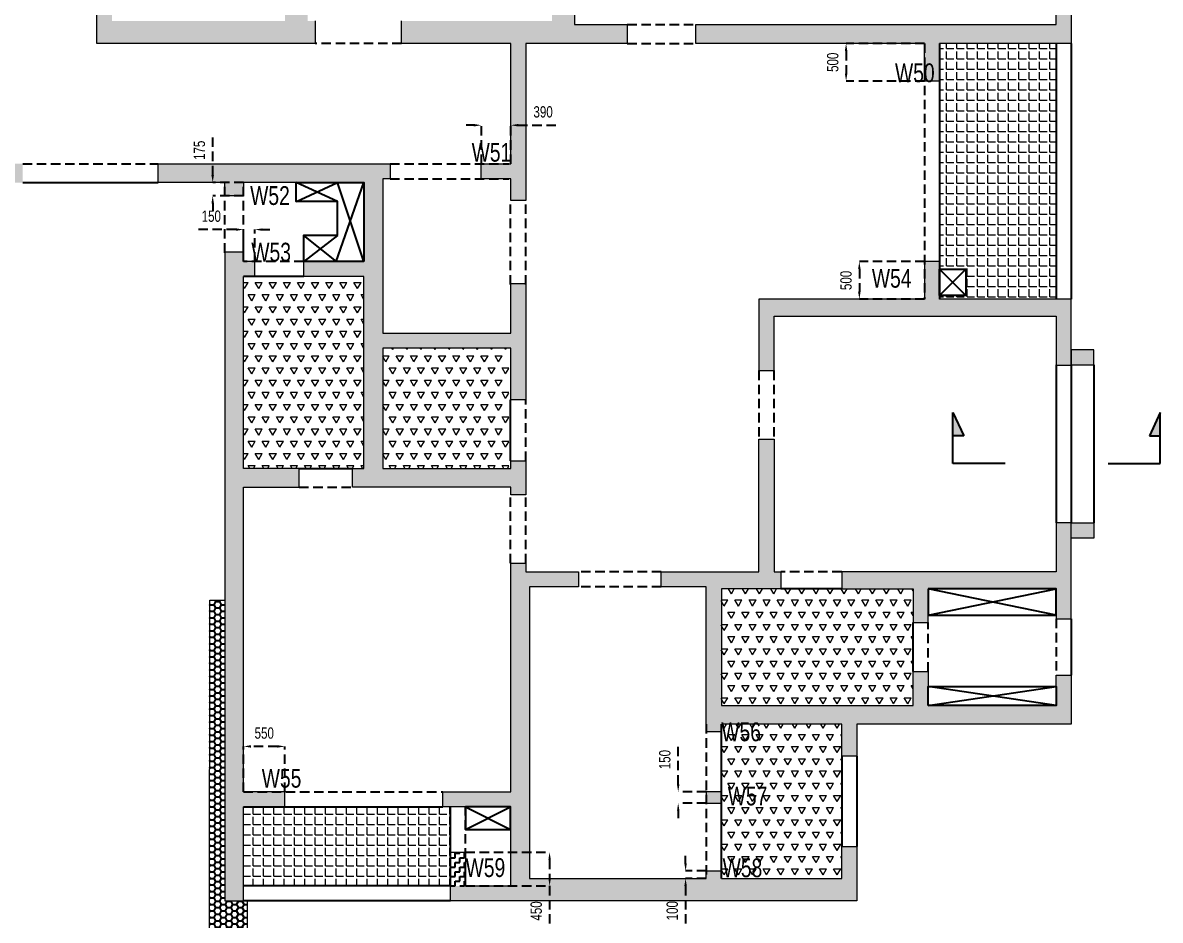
# Model space of a CAD drawing. Header units: millimetres. Extents: x 359 to 31976, y 188 to 48431.
# Drawn here: x 11374 to 26492, y 16325 to 28256 of the extents above; entities that cross this region are included whole.
import ezdxf

# ---------------------------------------------------------------- set-up
doc = ezdxf.new("R2010")
doc.units = ezdxf.units.MM
doc.linetypes.add('ACAD_ISO10W100', pattern=[18, 12, -3, 0, -3])
doc.linetypes.add('HIDDEN', pattern=[0.375, 0.25, -0.125])
for name, color, linetype in [('$1$S-Non-Strl-RCW Hatch', 7, 'Continuous'), ('HATCH', 8, 'Continuous'), ('S-BEAM', 4, 'HIDDEN'), ('S-BEAM 1', 6, 'Continuous'), ('S-CUTOUT', 25, 'Continuous'), ('S-WALL HATCH', 251, 'Continuous'), ('SEC LINE', 1, 'Continuous')]:
    doc.layers.add(name, color=color, linetype=linetype)
for name, color, linetype, lineweight in [("S-BEAM NO'S", 2, 'Continuous', 20), ('S-HATCH', 8, 'Continuous', 20), ('S-WALL', 100, 'Continuous', 20)]:
    doc.layers.add(name, color=color, linetype=linetype, lineweight=lineweight)
doc.styles.add('SOBHA', font='swisscl.ttf')
doc.dimstyles.new('S-100-2', dxfattribs={"dimscale": 100, "dimtxt": 1.5, "dimasz": 1, "dimexe": 0, "dimexo": 0, "dimgap": 1, "dimtad": 1, "dimdec": 0, "dimzin": 0, "dimdsep": 46, "dimtxsty": 'SOBHA', "dimcen": 0.0895, "dimclrd": 8, "dimclre": 8, "dimclrt": 2, "dimadec": 0, "dimazin": 0, "dimtfac": 1, "dimtdec": 0, "dimtofl": 0, "dimtmove": 0, "dimatfit": 3, "dimfxl": 0.18, "dimtolj": 1, "dimtzin": 0, "dimlwd": -1, "dimlwe": -1, "dimarcsym": 1})
pattern_1 = [(60, (1210198.22, -192215.66), (-93.75, 162.379763), [93.75, -93.75]), (120, (1210198.22, -192215.66), (-187.5, 1e-07), [93.75, -93.75]), (0, (1210151.34, -192134.47), (93.75, 162.379763), [93.75, -93.75])]
pattern_2 = [(0, (0, 0), (0, 137.5), [100, -37.5]), (90, (0, 0), (-137.5, 8e-15), [100, -37.5])]
pattern_3 = [(0, (-733732.885, -65649.73), (75, 43.3012702), [50, -100]), (120, (-733732.885, -65649.73), (-75, 43.3012702), [50, -100]), (60, (-733732.885, -65649.73), (2e-14, 86.6025404), [-100, 50])]

# ---------------------------------------------------------------- blocks, each defined once
blk = doc.blocks.new('W02-TYP FRAM')
at = {"layer": '$1$S-Non-Strl-RCW Hatch', "linetype": 'Continuous', "ltscale": 500, "transparency": 33554687}
h = blk.add_hatch(dxfattribs=at)
h.set_pattern_fill('HONEY', color=25, scale=400)
h.set_pattern_definition(pattern_3)
h.paths.add_polyline_path([(476465, -247890), (476965, -247890), (476965, -247390), (476465, -247390)])
h.paths.add_polyline_path([(476465, -248290), (476765, -248290), (476765, -247890), (476465, -247890)])
h.paths.add_polyline_path([(476465, -250590), (476765, -250590), (476765, -250390), (476465, -250390)])
h.paths.add_polyline_path([(476465, -255565), (476765, -255565), (476765, -255365), (476465, -255365)])
h.paths.add_polyline_path([(476465, -257665), (476765, -257665), (476765, -257865), (476465, -257865)])
h = blk.add_hatch(dxfattribs=at)
h.set_pattern_fill('HONEY', color=25, scale=400)
h.set_pattern_definition(pattern_3)
h.paths.add_polyline_path([(465215, -258690), (465019, -258690), (465015, -263190), (465515, -263190), (465515, -262690), (465465, -262690), (465215, -262690)])
at = {"layer": 'S-HATCH', "ltscale": 7.5}
h = blk.add_hatch(dxfattribs=at)
h.set_pattern_fill('ANGLE', color=8, scale=500)
h.set_pattern_definition(pattern_2)
h.paths.add_polyline_path([(476265, -251290), (474715, -251290), (474715, -251790), (474715, -254190), (474715, -254290), (475065, -254290), (475065, -254640), (474715, -254640), (474715, -254690), (476265, -254690)])
h = blk.add_hatch(dxfattribs=at)
h.set_pattern_fill('TRIANG', color=8, scale=500)
h.set_pattern_definition(pattern_1)
h.paths.add_polyline_path([(465465, -256940), (467065, -256940), (467065, -254390), (465465, -254390)])
h = blk.add_hatch(dxfattribs=at)
h.set_pattern_fill('TRIANG', color=8, scale=500)
h.set_pattern_definition(pattern_1)
h.paths.add_polyline_path([(468990, -255340), (467315, -255340), (467315, -256940), (468990, -256940)])
h = blk.add_hatch(dxfattribs=at)
h.set_pattern_fill('TRIANG', color=8, scale=500)
h.set_pattern_definition(pattern_1)
h.paths.add_polyline_path([(471815, -258540), (474365, -258540), (474365, -260090), (471815, -260090)])
h = blk.add_hatch(dxfattribs=at)
h.set_pattern_fill('TRIANG', color=8, scale=500)
h.set_pattern_definition(pattern_1)
h.paths.add_polyline_path([(471815, -262390), (473415, -262390), (473415, -260340), (471815, -260340)])
h = blk.add_hatch(dxfattribs=at)
h.set_pattern_fill('ANGLE', color=8, scale=500)
h.set_pattern_definition(pattern_2)
h.paths.add_polyline_path([(465465, -262490), (468215, -262490), (468215, -261440), (465465, -261440)])
at = {"layer": 'S-BEAM', "ltscale": 500}
for p, q in [((470565, -251040), (471475, -251040)), ((467565, -251290), (466415, -251290)), ((470565, -251290), (471475, -251290)), ((474515, -251290), (474515, -254690)), ((462531, -252890), (464331, -252890)), ((467415, -252890), (468990, -252890)), ((465215, -254072), (465215, -253140)), ((465465, -254072), (465465, -253140)), ((467415, -253090), (468990, -253090)), ((469015, -254494), (469015, -253380)), ((469215, -254494), (469215, -253380)), ((466265, -254190), (465465, -254190)), ((472315, -255640), (472315, -256550)), ((472515, -255640), (472515, -256550)), ((469215, -256840), (469215, -256030)), ((466205, -257190), (466915, -257190)), ((469015, -258200), (469015, -257290)), ((469215, -258200), (469215, -257290)), ((471015, -258315), (469915, -258315)), ((473415, -258315), (472605, -258315)), ((471015, -258515), (469915, -258515)), ((476265, -258940), (476265, -259690)), ((474565, -259640), (474565, -258990)), ((471615, -260340), (471615, -262390)), ((465465, -261240), (468115, -261240)), ((468415, -262490), (468415, -261440))]:
    blk.add_line(p, q, dxfattribs=at)
at = {"layer": 'S-BEAM 1', "color": 1, "ltscale": 500}
for p, q in [((474715, -251290), (474715, -254690)), ((476265, -251290), (476265, -254690)), ((476465, -251290), (476465, -254690)), ((462531, -253140), (464331, -253140)), ((466265, -254390), (465465, -254390)), ((476265, -255565), (476265, -257665)), ((476465, -255565), (476465, -257665)), ((476765, -255565), (476765, -257665)), ((469015, -256840), (469015, -256030)), ((466205, -256940), (466915, -256940)), ((473415, -258540), (472605, -258540)), ((476465, -258940), (476465, -259690)), ((474365, -259640), (474365, -258990)), ((471815, -260340), (471815, -262390)), ((473415, -260765), (473415, -261965)), ((473615, -260765), (473615, -261965)), ((465465, -261440), (468115, -261440)), ((468215, -262490), (468215, -261440)), ((468215, -262490), (465465, -262490)), ((468215, -262690), (465465, -262690))]:
    blk.add_line(p, q, dxfattribs=at)
at = {"layer": 'S-CUTOUT', "color": 35}
for p, q in [((466696, -254190, 0), (467065, -253141, 0)), ((467065, -254190, 0), (466715, -253141, 0)), ((475065, -254290, 0), (474715, -254640, 0)), ((474715, -254290, 0), (475065, -254640, 0)), ((475065, -254290), (474715, -254640)), ((474715, -254290), (475065, -254640)), ((468415, -261740, 0), (469015, -261440, 0)), ((468415, -261440, 0), (469015, -261740, 0))]:
    blk.add_line(p, q, dxfattribs=at)
at = {"layer": 'S-CUTOUT', "color": 1, "elevation": 0}
for points in [[(467065, -254191), (466265, -254190), (466265, -253840), (466715, -253841), (466715, -253391), (466165, -253390), (466165, -253140), (467065, -253141)], [(474715, -254290), (475065, -254290), (475065, -254640), (474715, -254640)], [(474565, -258540), (474565, -258890), (476265, -258890), (476265, -258540)], [(474565, -260090), (474565, -259840), (476265, -259840), (476265, -260090)], [(468415, -261440), (468415, -261740), (469015, -261740), (469015, -261440)]]:
    blk.add_lwpolyline(points, close=True, dxfattribs=at)
at = {"layer": 'S-CUTOUT', "color": 35, "elevation": 0}
for points in [[(466715, -253391), (466165, -253140)], [(466167, -253390), (466715, -253141)], [(466262, -253842), (466696, -254190)], [(466715, -253842), (466265, -254190)], [(474565, -258890), (476265, -258540)], [(476265, -258890), (474565, -258540)], [(474565, -260090), (476265, -259840)], [(476265, -260090), (474565, -259840)]]:
    blk.add_lwpolyline(points, dxfattribs=at)
at = {"layer": 'S-CUTOUT', "color": 1}
blk.add_lwpolyline([(474715, -254290), (475065, -254290), (475065, -254640), (474715, -254640)], close=True, dxfattribs=at)
at = {"layer": 'S-WALL', "ltscale": 500}
for points in [[(476465, -255565), (476765, -255565), (476765, -255365), (476465, -255365)], [(476465, -257665), (476765, -257665), (476765, -257865), (476465, -257865)]]:
    blk.add_lwpolyline(points, close=True, dxfattribs=at)
blk.add_lwpolyline([(465515, -262690), (465515, -263190), (465015, -263190), (465019, -258690), (465219, -258690)], dxfattribs=at)
blk = doc.blocks.new('SEC')
at = {"layer": 'HATCH'}
h = blk.add_hatch(color=9, dxfattribs=at)
h.dxf.hatch_style = 1
h.paths.add_polyline_path([(543392.1, -306590.6), (543392.1, -306678.6), (543582.1, -306678.6)])
at = {"layer": 'SEC LINE', "color": 6, "linetype": 'ACAD_ISO10W100', "ltscale": 1000}
for p, q in [((543168, -306254.8), (543168, -306678.6)), ((543582.1, -306678.6), (543392.1, -306590.6)), ((543392.1, -306590.6), (543392.1, -306678.6)), ((543168, -306678.6), (543582.1, -306678.6))]:
    blk.add_line(p, q, dxfattribs=at)
blk = doc.blocks.new('*D126')
at = {"layer": 'Defpoints', "color": 0, "linetype": 'Continuous', "ltscale": 500, "transparency": 16777216}
for p in [(23359, 27981), (22317, 27481), (23359, 27481)]:
    blk.add_point(p, dxfattribs=at)
at = {"layer": 'S-BEAM', "color": 8, "ltscale": 500, "transparency": 16777216}
for p, q in [((23359, 27981), (22317, 27981)), ((22317, 27881), (22317, 27581)), ((23359, 27481), (22317, 27481))]:
    blk.add_line(p, q, dxfattribs=at)
at = {"layer": 'S-BEAM', "color": 8, "linetype": 'Continuous', "ltscale": 500, "transparency": 16777216}
for points in [[(22300, 27881), (22333, 27881), (22317, 27981)], [(22300, 27581), (22333, 27581), (22317, 27481)]]:
    blk.add_solid(points, dxfattribs=at)
at = {"layer": 'S-BEAM', "color": 2, "linetype": 'Continuous', "ltscale": 500, "transparency": 16777216, "insert": (22140, 27731), "char_height": 150, "attachment_point": 5, "rotation": 90, "style": 'SOBHA'}
blk.add_mtext('\\A1;500', dxfattribs=at)
blk = doc.blocks.new('*D127')
at = {"layer": 'Defpoints', "color": 0, "linetype": 'Continuous', "ltscale": 500, "transparency": 16777216}
for p in [(23359, 25081), (22493, 24581), (23359, 24581)]:
    blk.add_point(p, dxfattribs=at)
at = {"layer": 'S-BEAM', "color": 8, "ltscale": 500, "transparency": 16777216}
for p, q in [((23359, 25081), (22493, 25081)), ((22493, 24981), (22493, 24681)), ((23359, 24581), (22493, 24581))]:
    blk.add_line(p, q, dxfattribs=at)
at = {"layer": 'S-BEAM', "color": 8, "linetype": 'Continuous', "ltscale": 500, "transparency": 16777216}
for points in [[(22476, 24981), (22509, 24981), (22493, 25081)], [(22476, 24681), (22509, 24681), (22493, 24581)]]:
    blk.add_solid(points, dxfattribs=at)
at = {"layer": 'S-BEAM', "color": 2, "linetype": 'Continuous', "ltscale": 500, "transparency": 16777216, "insert": (22316, 24831), "char_height": 150, "attachment_point": 5, "rotation": 90, "style": 'SOBHA'}
blk.add_mtext('\\A1;500', dxfattribs=at)
blk = doc.blocks.new('*D128')
at = {"layer": 'Defpoints', "color": 0, "linetype": 'Continuous', "ltscale": 500, "transparency": 16777216}
for p in [(14309, 18636), (14309, 18031), (14859, 18031)]:
    blk.add_point(p, dxfattribs=at)
at = {"layer": 'S-BEAM', "color": 8, "ltscale": 500, "transparency": 16777216}
for p, q in [((14309, 18031), (14309, 18636)), ((14759, 18636), (14409, 18636)), ((14859, 18031), (14859, 18636))]:
    blk.add_line(p, q, dxfattribs=at)
at = {"layer": 'S-BEAM', "color": 8, "linetype": 'Continuous', "ltscale": 500, "transparency": 16777216}
for points in [[(14409, 18653), (14409, 18620), (14309, 18636)], [(14759, 18653), (14759, 18620), (14859, 18636)]]:
    blk.add_solid(points, dxfattribs=at)
at = {"layer": 'S-BEAM', "color": 2, "linetype": 'Continuous', "ltscale": 500, "transparency": 16777216, "insert": (14584, 18813), "char_height": 150, "attachment_point": 5, "style": 'SOBHA'}
blk.add_mtext('\\A1;550', dxfattribs=at)
blk = doc.blocks.new('*D129')
at = {"layer": 'Defpoints', "color": 0, "linetype": 'Continuous', "ltscale": 500, "transparency": 16777216}
for p in [(20085, 18031), (20459, 18031), (20459, 17881)]:
    blk.add_point(p, dxfattribs=at)
at = {"layer": 'S-BEAM', "color": 8, "ltscale": 500, "transparency": 16777216}
for p, q in [((20085, 18131), (20085, 18690)), ((20459, 18031), (20085, 18031)), ((20459, 17881), (20085, 17881)), ((20085, 17781), (20085, 17681))]:
    blk.add_line(p, q, dxfattribs=at)
at = {"layer": 'S-BEAM', "color": 8, "linetype": 'Continuous', "ltscale": 500, "transparency": 16777216}
for points in [[(20069, 18131), (20102, 18131), (20085, 18031)], [(20069, 17781), (20102, 17781), (20085, 17881)]]:
    blk.add_solid(points, dxfattribs=at)
at = {"layer": 'S-BEAM', "color": 2, "linetype": 'Continuous', "ltscale": 500, "transparency": 16777216, "insert": (19908, 18461), "char_height": 150, "attachment_point": 5, "rotation": 90, "style": 'SOBHA'}
blk.add_mtext('\\A1;150', dxfattribs=at)
blk = doc.blocks.new('*D130')
at = {"layer": 'Defpoints', "color": 0, "linetype": 'Continuous', "ltscale": 500, "transparency": 16777216}
for p in [(20459, 16981), (20184, 16881), (20459, 16881)]:
    blk.add_point(p, dxfattribs=at)
at = {"layer": 'S-BEAM', "color": 8, "ltscale": 500, "transparency": 16777216}
for p, q in [((20184, 17081), (20184, 17181)), ((20459, 16981), (20184, 16981)), ((20459, 16881), (20184, 16881)), ((20184, 16781), (20184, 16223))]:
    blk.add_line(p, q, dxfattribs=at)
at = {"layer": 'S-BEAM', "color": 8, "linetype": 'Continuous', "ltscale": 500, "transparency": 16777216}
for points in [[(20167, 17081), (20200, 17081), (20184, 16981)], [(20167, 16781), (20200, 16781), (20184, 16881)]]:
    blk.add_solid(points, dxfattribs=at)
at = {"layer": 'S-BEAM', "color": 2, "linetype": 'Continuous', "ltscale": 500, "transparency": 16777216, "insert": (20007, 16452), "char_height": 150, "attachment_point": 5, "rotation": 90, "style": 'SOBHA'}
blk.add_mtext('\\A1;100', dxfattribs=at)
blk = doc.blocks.new('*D131')
at = {"layer": 'Defpoints', "color": 0, "linetype": 'Continuous', "ltscale": 500, "transparency": 16777216}
for p in [(17259, 17231), (17259, 16781), (18376, 16781)]:
    blk.add_point(p, dxfattribs=at)
at = {"layer": 'S-BEAM', "color": 8, "ltscale": 500, "transparency": 16777216}
for p, q in [((17259, 17231), (18376, 17231)), ((18376, 17131), (18376, 16881)), ((17259, 16781), (18376, 16781)), ((18376, 16781), (18376, 16217))]:
    blk.add_line(p, q, dxfattribs=at)
at = {"layer": 'S-BEAM', "color": 8, "linetype": 'Continuous', "ltscale": 500, "transparency": 16777216}
for points in [[(18360, 17131), (18393, 17131), (18376, 17231)], [(18360, 16881), (18393, 16881), (18376, 16781)]]:
    blk.add_solid(points, dxfattribs=at)
at = {"layer": 'S-BEAM', "color": 2, "linetype": 'Continuous', "ltscale": 500, "transparency": 16777216, "insert": (18199, 16449), "char_height": 150, "attachment_point": 5, "rotation": 90, "style": 'SOBHA'}
blk.add_mtext('\\A1;450', dxfattribs=at)
blk = doc.blocks.new('*D133')
at = {"layer": 'Defpoints', "color": 0, "linetype": 'Continuous', "ltscale": 500, "transparency": 16777216}
for p in [(17859, 26894), (17469, 26381), (17859, 26381)]:
    blk.add_point(p, dxfattribs=at)
at = {"layer": 'S-BEAM', "color": 8, "ltscale": 500, "transparency": 16777216}
for p, q in [((17369, 26894), (17269, 26894)), ((17469, 26381), (17469, 26894)), ((17859, 26381), (17859, 26894)), ((17959, 26894), (18521, 26894))]:
    blk.add_line(p, q, dxfattribs=at)
at = {"layer": 'S-BEAM', "color": 8, "linetype": 'Continuous', "ltscale": 500, "transparency": 16777216}
for points in [[(17369, 26911), (17369, 26878), (17469, 26894)], [(17959, 26911), (17959, 26878), (17859, 26894)]]:
    blk.add_solid(points, dxfattribs=at)
at = {"layer": 'S-BEAM', "color": 2, "linetype": 'Continuous', "ltscale": 500, "transparency": 16777216, "insert": (18290, 27071), "char_height": 150, "attachment_point": 5, "style": 'SOBHA'}
blk.add_mtext('\\A1;390', dxfattribs=at)
blk = doc.blocks.new('*D134')
at = {"layer": 'Defpoints', "color": 0, "linetype": 'Continuous', "ltscale": 500, "transparency": 16777216}
for p in [(13899, 26131), (14309, 26131), (14309, 25956)]:
    blk.add_point(p, dxfattribs=at)
at = {"layer": 'S-BEAM', "color": 8, "ltscale": 500, "transparency": 16777216}
for p, q in [((13899, 26231), (13899, 26790)), ((14309, 26131), (13899, 26131)), ((14309, 25956), (13899, 25956)), ((13899, 25856), (13899, 25756))]:
    blk.add_line(p, q, dxfattribs=at)
at = {"layer": 'S-BEAM', "color": 8, "linetype": 'Continuous', "ltscale": 500, "transparency": 16777216}
for points in [[(13882, 26231), (13915, 26231), (13899, 26131)], [(13882, 25856), (13915, 25856), (13899, 25956)]]:
    blk.add_solid(points, dxfattribs=at)
at = {"layer": 'S-BEAM', "color": 2, "linetype": 'Continuous', "ltscale": 500, "transparency": 16777216, "insert": (13722, 26561), "char_height": 150, "attachment_point": 5, "rotation": 90, "style": 'SOBHA'}
blk.add_mtext('\\A1;175', dxfattribs=at)
blk = doc.blocks.new('*D135')
at = {"layer": 'Defpoints', "color": 0, "linetype": 'Continuous', "ltscale": 500, "transparency": 16777216}
for p in [(14309, 25507), (14309, 25081), (14459, 25081)]:
    blk.add_point(p, dxfattribs=at)
at = {"layer": 'S-BEAM', "color": 8, "ltscale": 500, "transparency": 16777216}
for p, q in [((14209, 25507), (13650, 25507)), ((14309, 25081), (14309, 25507)), ((14459, 25081), (14459, 25507)), ((14559, 25507), (14659, 25507))]:
    blk.add_line(p, q, dxfattribs=at)
at = {"layer": 'S-BEAM', "color": 8, "linetype": 'Continuous', "ltscale": 500, "transparency": 16777216}
for points in [[(14209, 25523), (14209, 25490), (14309, 25507)], [(14559, 25523), (14559, 25490), (14459, 25507)]]:
    blk.add_solid(points, dxfattribs=at)
at = {"layer": 'S-BEAM', "color": 2, "linetype": 'Continuous', "ltscale": 500, "transparency": 16777216, "insert": (13880, 25684), "char_height": 150, "attachment_point": 5, "style": 'SOBHA'}
blk.add_mtext('\\A1;150', dxfattribs=at)

msp = doc.modelspace()

# ---------------------------------------------------------------- hatches: boundary and pattern name
at = {"layer": 'HATCH', "linetype": 'Continuous', "ltscale": 500}
h = msp.add_hatch(dxfattribs=at)
h.set_pattern_fill('ANSI36', color=256)
h.set_pattern_definition([(45, (-642764.464, 279271.86204), (0.066291260736, 0.243067956033), [0.3125, -0.0625, 0, -0.0625])])
h.paths.add_polyline_path([(20658.9, 16981.5), (20458.9, 16981.5), (20458.9, 16881.5), (20658.9, 16881.5)])
at = {"layer": 'S-WALL HATCH', "ltscale": 7.5, "transparency": 33554687}
h = msp.add_hatch(color=251, dxfattribs=at)
h.dxf.hatch_style = 1
h.paths.add_polyline_path([(6558.9, 16881.5), (6458.9, 16881.5), (6458.9, 17831.5), (6258.9, 17831.5), (6258.9, 16881.5), (4758.9, 16881.5), (4758.9, 19281.5), (4758.9, 19481.5), (4558.9, 19481.5), (4558.9, 16881.5), (1058.9, 16881.5), (1058.9, 17631.5), (858.9, 17631.5), (858.9, 16881.5), (858.9, 16581.5), (6558.9, 16581.5)])
h.paths.add_polyline_path([(8808.9, 19131.5), (7958.9, 19131.5), (7958.9, 20731.5), (7708.9, 20731.5), (7708.9, 19481.5), (6508.9, 19481.5), (6508.9, 20731.5), (6258.9, 20731.5), (6258.9, 20506.5), (6258.9, 19481.5), (5668.9, 19481.5), (5668.9, 19281.5), (6258.9, 19281.5), (6258.9, 18481.5), (6458.9, 18481.5), (6458.9, 19281.5), (7708.9, 19281.5), (7708.9, 18881.5), (8608.9, 18881.5), (8608.9, 16881.5), (8092, 16881.5), (8092, 16581.5), (8808.9, 16581.5), (8983.9, 16581.5), (8983.9, 16781.5), (8808.9, 16781.5), (8808.9, 18931.5)])
h.paths.add_polyline_path([(5248.9, 20731.5), (4658.9, 20731.5), (4658.9, 22471.5), (4458.9, 22471.5), (4458.9, 20731.5), (1058.9, 20731.5), (1058.9, 21356.5), (858.9, 21356.5), (858.9, 19731.5), (1058.9, 19731.5), (1058.9, 20506.5), (5248.9, 20506.5)])
h.paths.add_polyline_path([(10658.9, 24131.5), (10408.9, 24131.5), (10408.9, 23881.5), (10408.9, 23631.5), (10408.9, 22081.5), (7958.9, 22081.5), (7958.9, 22671.5), (7708.9, 22671.5), (7708.9, 21831.5), (7958.9, 21831.5), (10408.9, 21831.5), (10408.9, 20481.5), (10658.9, 20481.5)])
h.paths.add_polyline_path([(9608.9, 23881.5), (7958.9, 23881.5), (7958.9, 25931.5), (10408.9, 25931.5), (10408.9, 25631.5), (10658.9, 25631.5), (10658.9, 26131.5), (11374.4, 26131.5), (11374.4, 26381.5), (10208.9, 26381.5), (10008.9, 26381.5), (10008.9, 26181.5), (7908.9, 26181.5), (7708.9, 26181.5), (7708.9, 23481.5), (7958.9, 23481.5), (7958.9, 23631.5), (9608.9, 23631.5)])
h.paths.add_polyline_path([(4658.9, 24331.5), (2858.9, 24331.5), (2658.9, 24331.5), (858.9, 24331.5), (858.9, 24081.5), (858.9, 23456.5), (1058.9, 23456.5), (1058.9, 24081.5), (4458.9, 24081.5), (4458.9, 23381.5), (4658.9, 23381.5), (4658.9, 24081.5)])
h.paths.add_polyline_path([(6458.9, 27981.5), (6358.9, 27981.5), (6358.9, 28606.5), (6158.9, 28606.5), (6158.9, 27981.5), (858.9, 27981.5), (858.9, 27731.5), (858.9, 26831.5), (1108.9, 26831.5), (1108.9, 27031.5), (1108.9, 27731.5), (2658.9, 27731.5), (2658.9, 27031.5), (2658.9, 26831.5), (2658.9, 26681.5), (2858.9, 26681.5), (2858.9, 27731.5), (6458.9, 27731.5)])
h.paths.add_polyline_path([(10208.9, 31381.5), (10208.9, 31631.5), (10208.9, 31906.5), (10008.9, 31906.5), (10008.9, 31631.5), (6158.9, 31631.5), (6158.9, 31381.5), (6158.9, 30706.5), (6358.9, 30706.5), (6358.9, 31381.5), (10008.9, 31381.5), (10008.9, 27981.5), (7368.9, 27981.5), (7368.9, 27731.5), (7708.9, 27731.5), (7908.9, 27731.5), (10008.9, 27731.5), (10008.9, 27730.5), (10208.9, 27730.5), (10208.9, 27731.5), (10208.9, 27981.5)])
h.paths.add_polyline_path([(22458.9, 17306.5), (22258.9, 17306.5), (22258.9, 16881.5), (20658.9, 16881.5), (20458.9, 16881.5), (18108.9, 16881.5), (18108.9, 20756.5), (18758.9, 20756.5), (18758.9, 20956.5), (18058.9, 20956.5), (18058.9, 21071.5), (17858.9, 21071.5), (17858.9, 20956.5), (17858.9, 18031.5), (16958.9, 18031.5), (16958.9, 17831.5), (17858.9, 17831.5), (17858.9, 16781.5), (17258.9, 16781.5), (17058.9, 16781.5), (17058.9, 16581.5), (17858.9, 16581.5), (22458.9, 16581.5)])
h.paths.add_polyline_path([(25308.9, 19181.5), (25308.9, 19581.5), (25108.9, 19581.5), (25108.9, 19181.5), (23408.9, 19181.5), (23408.9, 19632.1), (23208.9, 19632.1), (23208.9, 19181.5), (20658.9, 19181.5), (20658.9, 20731.5), (21448.9, 20731.5), (21448.9, 20956.5), (21358.9, 20956.5), (21358.9, 22721.5), (21158.9, 22721.5), (21158.9, 20956.5), (20458.9, 20956.5), (19858.9, 20956.5), (19858.9, 20756.5), (20458.9, 20756.5), (20458.9, 19181.5), (20458.9, 18931.5), (20658.9, 18931.5), (22258.9, 18931.5), (22258.9, 18506.5), (22458.9, 18506.5), (22458.9, 18931.5), (23208.9, 18931.5), (25308.9, 18931.5)])
h.paths.add_polyline_path([(25308.9, 21606.5), (25108.9, 21606.5), (25108.9, 20956.5), (23208.9, 20956.5), (22258.9, 20956.5), (22258.9, 20731.5), (23208.9, 20731.5), (23208.9, 20281.5), (23408.9, 20281.5), (23408.9, 20731.5), (25108.9, 20731.5), (25108.9, 20331.5), (25308.9, 20331.5)], flags=17)
h.paths.add_polyline_path([(25308.9, 24581.5), (23558.9, 24581.5), (23358.9, 24581.5), (21158.9, 24581.5), (21158.9, 24356.5), (21158.9, 23631.5), (21358.9, 23631.5), (21358.9, 24356.5), (25108.9, 24356.5), (25108.9, 23706.5), (25308.9, 23706.5), (25308.9, 24356.5)])
h.paths.add_polyline_path([(18058.9, 24791.5), (17858.9, 24791.5), (17858.9, 24131.5), (16158.9, 24131.5), (16158.9, 26181.5), (16258.9, 26181.5), (16258.9, 26381.5), (16158.9, 26381.5), (14058.9, 26381.5), (13174.4, 26381.5), (13174.4, 26131.5), (14058.9, 26131.5), (14308.9, 26131.5), (15908.9, 26131.5), (15908.9, 25081.5), (15108.9, 25081.5), (15108.9, 24881.5), (15908.9, 24881.5), (15908.9, 22331.5), (15758.9, 22331.5), (15758.9, 22081.5), (17858.9, 22081.5), (17858.9, 21981.5), (18058.9, 21981.5), (18058.9, 22081.5), (18058.9, 22331.5), (18058.9, 22431.5), (17858.9, 22431.5), (17858.9, 22331.5), (16158.9, 22331.5), (16158.9, 23931.5), (17858.9, 23931.5), (17858.9, 23241.5), (18058.9, 23241.5)])
h.paths.add_polyline_path([(14308.9, 22081.5), (15048.9, 22081.5), (15048.9, 22331.5), (14308.9, 22331.5), (14308.9, 24881.5), (14308.9, 25081.5), (14308.9, 25206.5), (14058.9, 25206.5), (14058.9, 16581.5), (14308.9, 16581.5), (14308.9, 17831.5), (14308.9, 18031.5)])
h.paths.add_polyline_path([(25308.9, 28881.5), (25108.9, 28881.5), (25108.9, 28231.5), (20318.9, 28231.5), (20318.9, 27981.5), (23358.9, 27981.5), (23558.9, 27981.5), (25308.9, 27981.5)])
h.paths.add_polyline_path([(25308.9, 31881.5), (19858.9, 31881.5), (19658.9, 31881.5), (19658.9, 31631.5), (21258.9, 31631.5), (21258.9, 31181.5), (19458.9, 31181.5), (19458.9, 30981.5), (21258.9, 30981.5), (21258.9, 29431.5), (20218.9, 29431.5), (20218.9, 29231.5), (21458.9, 29231.5), (21458.9, 31631.5), (25108.9, 31631.5), (25108.9, 30981.5), (25308.9, 30981.5)])
h.paths.add_polyline_path([(25308.9, 35931.5), (25058.9, 35931.5), (25058.9, 35231.5), (22458.9, 35231.5), (22258.9, 35231.5), (19858.9, 35231.5), (19658.9, 35231.5), (19658.9, 34981.5), (19858.9, 34981.5), (25308.9, 34981.5)])
h.paths.add_polyline_path([(23558.9, 37606.5), (25058.9, 37606.5), (25058.9, 37431.5), (25308.9, 37431.5), (25308.9, 37906.5), (23508.9, 37906.5), (23308.9, 37906.5), (23308.9, 37006.5), (22258.9, 37006.5), (19558.9, 37006.5), (19558.9, 36781.5), (19658.9, 36781.5), (19658.9, 36191.5), (19858.9, 36191.5), (19858.9, 36781.5), (22258.9, 36781.5), (22458.9, 36781.5), (23558.9, 36781.5)])
h.paths.add_polyline_path([(25308.9, 40656.5), (25308.9, 41256.5), (25108.9, 41256.5), (25108.9, 40656.5), (23308.9, 40656.5), (21708.9, 40656.5), (21708.9, 42971.5), (21508.9, 42971.5), (21508.9, 40406.5), (23308.9, 40406.5), (23508.9, 40406.5), (25308.9, 40406.5)])
h.paths.add_polyline_path([(25308.9, 44881.5), (25108.9, 44881.5), (25108.9, 44231.1), (21508.9, 44231.1), (21308.9, 44231.1), (21308.9, 44006.5), (21508.9, 44006.5), (21708.9, 44006.5), (25108.9, 44006.5), (25108.9, 43356.5), (25308.9, 43356.5)])
h.paths.add_polyline_path([(25308.9, 47931.5), (21308.9, 47931.5), (19608.9, 47931.5), (19608.9, 47631.5), (21308.9, 47631.5), (21308.9, 46281.5), (20208.9, 46281.5), (20208.9, 46831.5), (19558.9, 46831.5), (19558.9, 46631.5), (20008.9, 46631.5), (20008.9, 45141.5), (20208.9, 45141.5), (20208.9, 46031.5), (21308.9, 46031.5), (21308.9, 45241.5), (21508.9, 45241.5), (21508.9, 47631.5), (25108.9, 47631.5), (25108.9, 46981.5), (25308.9, 46981.5)])
h.paths.add_polyline_path([(20208.9, 44231.5), (20008.9, 44231.5), (18458.9, 44231.5), (18458.9, 46631.5), (18908.9, 46631.5), (18908.9, 46831.5), (18458.9, 46831.5), (18458.9, 47631.5), (18858.9, 47631.5), (18858.9, 47931.5), (18458.9, 47931.5), (18208.9, 47931.5), (18208.9, 46981.5), (17708.9, 46981.5), (17708.9, 46781.5), (18208.9, 46781.5), (18208.9, 46631.5), (18208.9, 45281.5), (18208.9, 45081.5), (18208.9, 44231.5), (18208.9, 43881.5), (18458.9, 43881.5), (18458.9, 44006.5), (20208.9, 44006.5)])
h.paths.add_polyline_path([(12808.9, 46781.5), (13358.9, 46781.5), (13358.9, 46981.5), (12808.9, 46981.5), (12808.9, 47931.5), (11908.9, 47931.5), (11908.9, 47631.5), (12508.9, 47631.5), (12508.9, 43806.5), (9108.9, 43806.5), (9108.9, 43981.5), (8858.9, 43981.5), (8858.9, 43231.5), (7958.9, 43231.5), (7958.9, 43881.5), (7708.9, 43881.5), (7708.9, 39106.5), (7958.9, 39106.5), (9358.9, 39106.5), (9358.9, 38416.5), (9558.9, 38416.5), (9558.9, 38606.5), (10258.9, 38606.5), (10258.9, 38906.5), (10158.9, 38906.5), (10158.9, 39456.5), (9858.9, 39456.5), (9858.9, 39306.5), (9558.9, 39306.5), (7958.9, 39306.5), (7958.9, 43031.5), (8858.9, 43031.5), (9108.9, 43031.5), (9108.9, 43556.5), (9858.9, 43556.5), (9858.9, 39956.5), (10158.9, 39956.5), (10158.9, 40456.5), (10158.9, 40656.5), (10158.9, 43556.5), (12508.9, 43556.5), (12508.9, 40656.5), (12508.9, 40456.5), (12808.9, 40456.5), (12808.9, 40656.5)])
h.paths.add_polyline_path([(9808.9, 47931.5), (8083.9, 47931.5), (8083.9, 47631.5), (8883.9, 47631.5), (8883.9, 46881.5), (8033.9, 46881.5), (8033.9, 46681.5), (8883.9, 46681.5), (8883.9, 45181.5), (8858.9, 45181.5), (8858.9, 44981.5), (8858.9, 44891.5), (9108.9, 44891.5), (9108.9, 47631.5), (9808.9, 47631.5)])
h.paths.add_polyline_path([(7333.9, 47931.5), (6383.9, 47931.5), (4708.9, 47931.5), (4708.9, 47631.5), (6158.9, 47631.5), (6158.9, 45181.5), (5858.9, 45181.5), (5858.9, 44981.5), (7948.9, 44981.5), (7948.9, 45181.5), (6383.9, 45181.5), (6383.9, 46681.5), (7383.9, 46681.5), (7383.9, 46881.5), (6383.9, 46881.5), (6383.9, 47631.5), (7333.9, 47631.5)])
h.paths.add_polyline_path([(4758.9, 45181.5), (3408.9, 45181.5), (3408.9, 46181.5), (3208.9, 46181.5), (3208.9, 46081.5), (2433.9, 46081.5), (2433.9, 45881.5), (3208.9, 45881.5), (3208.9, 45231.5), (1058.9, 45231.5), (1058.9, 45881.5), (1833.9, 45881.5), (1833.9, 46081.5), (1058.9, 46081.5), (1058.9, 46256.5), (858.9, 46256.5), (858.9, 45231.5), (858.9, 44981.5), (858.9, 44356.5), (1058.9, 44356.5), (1058.9, 44981.5), (3408.9, 44981.5), (4458.9, 44981.5), (4658.9, 44981.5), (4758.9, 44981.5)])
h.paths.add_polyline_path([(3508.9, 47931.5), (858.9, 47931.5), (858.9, 47631.5), (858.9, 47456.5), (1058.9, 47456.5), (1058.9, 47631.5), (3208.9, 47631.5), (3208.9, 46981.5), (3408.9, 46981.5), (3408.9, 47631.5), (3508.9, 47631.5)])
h.paths.add_polyline_path([(4658.9, 41631.5), (4658.9, 43971.5), (4458.9, 43971.5), (4458.9, 41631.5), (1058.9, 41631.5), (1058.9, 42256.5), (858.9, 42256.5), (858.9, 41631.5), (858.9, 41381.5), (2658.9, 41381.5), (2858.9, 41381.5), (4658.9, 41381.5)])
h.paths.add_polyline_path([(5298.9, 37981.5), (2858.9, 37981.5), (2858.9, 39031.5), (2658.9, 39031.5), (2658.9, 38881.5), (2658.9, 38681.5), (2658.9, 37981.5), (1058.9, 37981.5), (1058.9, 38681.5), (1058.9, 38881.5), (858.9, 38881.5), (858.9, 36981.5), (1058.9, 36981.5), (1058.9, 37756.5), (5298.9, 37756.5)])
h.paths.add_polyline_path([(6608.9, 34231.5), (6508.9, 34231.5), (6308.9, 34231.5), (4808.9, 34231.5), (4808.9, 36631.5), (5398.9, 36631.5), (5398.9, 36831.5), (4608.9, 36831.5), (4608.9, 34231.5), (1058.9, 34231.5), (1058.9, 34881.5), (858.9, 34881.5), (858.9, 34231.5), (858.9, 33981.5), (6608.9, 33981.5)])
h.paths.add_polyline_path([(10208.9, 35231.5), (10008.9, 35231.5), (10008.9, 34231.5), (7908.9, 34231.5), (7908.9, 36906.5), (10008.9, 36906.5), (10008.9, 35981.5), (10208.9, 35981.5), (10208.9, 36906.5), (10208.9, 37156.5), (9558.9, 37156.5), (9358.9, 37156.5), (7908.9, 37156.5), (7908.9, 37756.5), (7908.9, 37981.5), (6208.9, 37981.5), (6208.9, 37756.5), (6308.9, 37756.5), (6308.9, 36831.5), (6308.9, 36631.5), (6308.9, 35031.5), (6508.9, 35031.5), (6508.9, 37756.5), (7708.9, 37756.5), (7708.9, 34231.5), (7358.9, 34231.5), (7358.9, 33981.5), (7858.9, 33981.5), (10008.9, 33981.5), (10008.9, 33706.5), (10208.9, 33706.5)])
h = msp.add_hatch(dxfattribs=at)
h.set_pattern_fill('ZIGZAG', color=251, scale=500)
h.set_pattern_definition([(0, (1058.87, 17831.47), (62.5, 62.5), [62.5, -62.5]), (90, (1121.37, 17831.47), (-62.5, 62.5), [62.5, -62.5])])
h.paths.add_polyline_path([(20458.9, 18031.5), (20658.9, 18031.5), (20658.9, 17881.5), (20458.9, 17881.5)])
h.paths.add_polyline_path([(20658.9, 18931.5), (20458.9, 18931.5), (20458.9, 18831.5), (20658.9, 18831.5)])
h.paths.add_polyline_path([(14308.9, 18031.5), (14858.9, 18031.5), (14858.9, 17831.5), (14308.9, 17831.5)])
h.paths.add_polyline_path([(8908.9, 19131.5), (8808.9, 19131.5), (8808.9, 18931.5), (8908.9, 18931.5)])
h.paths.add_polyline_path([(6258.9, 20506.5), (6158.9, 20506.5), (6158.9, 20731.5), (6258.9, 20731.5)])
h.paths.add_polyline_path([(4858.9, 19481.5), (4758.9, 19481.5), (4758.9, 19281.5), (4858.9, 19281.5)])
h.paths.add_polyline_path([(2233.9, 27031.5), (2658.9, 27031.5), (2658.9, 26831.5), (2233.9, 26831.5)])
h.paths.add_polyline_path([(1483.9, 26831.5), (1108.9, 26831.5), (1108.9, 27031.5), (1483.9, 27031.5)])
h.paths.add_polyline_path([(2658.9, 24581.5), (2858.9, 24581.5), (2858.9, 24331.5), (2658.9, 24331.5)])
h.paths.add_polyline_path([(7708.9, 26521.5), (7908.9, 26521.5), (7908.9, 26181.5), (7708.9, 26181.5)])
h.paths.add_polyline_path([(7708.9, 27731.5), (7908.9, 27731.5), (7908.9, 27631.5), (7708.9, 27631.5)])
h.paths.add_polyline_path([(14058.9, 26131.5), (14308.9, 26131.5), (14308.9, 25956.5), (14058.9, 25956.5)])
h.paths.add_polyline_path([(14308.9, 25081.5), (14458.9, 25081.5), (14458.9, 24881.5), (14308.9, 24881.5)])
h.paths.add_polyline_path([(17858.3, 26181.5), (17468.9, 26181.5), (17468.9, 26381.5), (17858.3, 26381.5)])
h.paths.add_polyline_path([(12358.9, 28781.5), (12558.9, 28781.5), (12558.9, 28281.5), (12358.9, 28281.5)])
h.paths.add_polyline_path([(12558.9, 30281.5), (12358.9, 30281.5), (12358.9, 29781.5), (12558.9, 29781.5)])
h.paths.add_polyline_path([(12558.9, 31081.5), (12358.9, 31081.5), (12358.9, 30581.5), (12558.9, 30581.5)])
h.paths.add_polyline_path([(12558.9, 32581.5), (12358.9, 32581.5), (12358.9, 32081.5), (12558.9, 32081.5)])
h.paths.add_polyline_path([(12558.9, 32881.5), (12358.9, 32881.5), (12358.9, 33381.5), (12558.9, 33381.5)])
h.paths.add_polyline_path([(12558.9, 34881.5), (12358.9, 34881.5), (12358.9, 34381.5), (12558.9, 34381.5)])
h.paths.add_polyline_path([(12558.9, 35181.5), (12358.9, 35181.5), (12358.9, 36706.5), (12558.9, 36706.5)])
h.paths.add_polyline_path([(9358.9, 37306.5), (9558.9, 37306.5), (9558.9, 37156.5), (9358.9, 37156.5)])
h.paths.add_polyline_path([(6308.9, 34381.5), (6508.9, 34381.5), (6508.9, 34231.5), (6308.9, 34231.5)])
h.paths.add_polyline_path([(2658.9, 38881.5), (2233.9, 38881.5), (2233.9, 38681.5), (2658.9, 38681.5)])
h.paths.add_polyline_path([(1058.9, 38881.5), (1483.9, 38881.5), (1483.9, 38681.5), (1058.9, 38681.5)])
h.paths.add_polyline_path([(2658.9, 41381.5), (2858.9, 41381.5), (2858.9, 41131.5), (2658.9, 41131.5)])
h.paths.add_polyline_path([(10158.9, 40656.5), (10833.9, 40656.5), (10833.9, 40456.5), (10158.9, 40456.5)])
h.paths.add_polyline_path([(12508.9, 40656.5), (11833.9, 40656.5), (11833.9, 40456.5), (12508.9, 40456.5)])
h.paths.add_polyline_path([(12808.9, 40656.5), (12908.9, 40656.5), (12908.9, 40456.5), (12808.9, 40456.5)])
h.paths.add_polyline_path([(14158.9, 40656.5), (14058.9, 40656.5), (14058.9, 40456.5), (14158.9, 40456.5)])
h.paths.add_polyline_path([(18158.9, 38606.5), (17518.9, 38606.5), (17518.9, 38806.5), (18158.9, 38806.5)])
h.paths.add_polyline_path([(16258.9, 38806.5), (16408.9, 38806.5), (16408.9, 38606.5), (16258.9, 38606.5)])
h.paths.add_polyline_path([(19858.9, 35231.5), (19658.9, 35231.5), (19658.9, 35381.5), (19858.9, 35381.5)])
h.paths.add_polyline_path([(19858.9, 34981.5), (19658.9, 34981.5), (19658.9, 34881.5), (19858.9, 34881.5)])
h.paths.add_polyline_path([(19658.9, 33281.5), (19858.9, 33281.5), (19858.9, 33381.5), (19658.9, 33381.5)])
h.paths.add_polyline_path([(19658.9, 32981.5), (19858.9, 32981.5), (19858.9, 32731.5), (19658.9, 32731.5)])
h.paths.add_polyline_path([(22258.9, 35681.5), (22458.9, 35681.5), (22458.9, 35231.5), (22258.9, 35231.5)])
h.paths.add_polyline_path([(22258.9, 36331.5), (22458.9, 36331.5), (22458.9, 36781.5), (22258.9, 36781.5)])
h.paths.add_polyline_path([(23508.9, 37906.5), (23308.9, 37906.5), (23308.9, 38106.5), (23508.9, 38106.5)])
h.paths.add_polyline_path([(23308.9, 40406.5), (23508.9, 40406.5), (23508.9, 40206.5), (23308.9, 40206.5)])
h.paths.add_polyline_path([(21708.9, 44006.5), (21508.9, 44006.5), (21508.9, 43906.5), (21708.9, 43906.5)])
h.paths.add_polyline_path([(21508.9, 44231.1), (21308.9, 44231.1), (21308.9, 44356.5), (21508.9, 44356.5)])
h.paths.add_polyline_path([(20008.9, 44231.5), (20208.9, 44231.5), (20208.9, 44356.5), (20008.9, 44356.5)])
h.paths.add_polyline_path([(18208.9, 45281.5), (18108.9, 45281.5), (18108.9, 45081.5), (18208.9, 45081.5)])
h.paths.add_polyline_path([(17008.9, 45281.5), (17308.9, 45281.5), (17308.9, 45081.5), (17008.9, 45081.5)])
h.paths.add_polyline_path([(16108.9, 45281.5), (16008.9, 45281.5), (16008.9, 45081.5), (16108.9, 45081.5)])
h.paths.add_polyline_path([(8858.9, 44981.5), (8758.9, 44981.5), (8758.9, 45181.5), (8858.9, 45181.5)])
h.paths.add_polyline_path([(4458.9, 44981.5), (4658.9, 44981.5), (4658.9, 44881.5), (4458.9, 44881.5)])
h.paths.add_polyline_path([(6308.9, 36831.5), (6208.9, 36831.5), (6208.9, 36631.5), (6308.9, 36631.5)])
h.paths.add_polyline_path([(19858.9, 31881.5), (19658.9, 31881.5), (19658.9, 31981.5), (19858.9, 31981.5)])
h.paths.add_polyline_path([(23358.9, 27981.5), (23558.9, 27981.5), (23558.9, 27481.5), (23358.9, 27481.5)])
h.paths.add_polyline_path([(23558.9, 24581.5), (23358.9, 24581.5), (23358.9, 25081.5), (23558.9, 25081.5)])
h = msp.add_hatch(color=251, dxfattribs=at)
h.dxf.hatch_style = 1
h.paths.add_polyline_path([(15158.9, 32981.5), (18408.9, 32981.5), (18408.9, 28281.5), (16408.9, 28281.5), (16408.9, 27981.5), (17858.9, 27981.5), (17858.9, 26381.5), (17858.9, 26181.5), (17858.9, 25891.5), (18058.9, 25891.5), (18058.9, 26381.5), (18058.9, 27981.5), (19408.9, 27981.5), (19408.9, 28231.5), (18708.9, 28231.5), (18708.9, 29231.5), (19408.9, 29231.5), (19408.9, 29431.5), (18708.9, 29431.5), (18708.9, 30981.5), (18708.9, 31181.5), (18708.9, 32981.5), (19658.9, 32981.5), (19858.9, 32981.5), (19858.9, 33281.5), (19658.9, 33281.5), (15958.9, 33281.5), (15958.9, 36781.5), (18648.9, 36781.5), (18648.9, 37006.5), (18458.9, 37006.5), (18458.9, 38806.5), (18158.9, 38806.5), (18158.9, 38606.5), (18158.9, 37006.5), (15958.9, 37006.5), (15158.9, 37006.5), (13983.9, 37006.5), (13983.9, 36706.5), (14858.9, 36706.5), (14858.9, 35181.5), (12558.9, 35181.5), (12358.9, 35181.5), (12358.9, 34881.5), (12558.9, 34881.5), (14858.9, 34881.5), (14858.9, 32881.5), (12558.9, 32881.5), (12358.9, 32881.5), (12358.9, 32581.5), (12558.9, 32581.5), (14858.9, 32581.5), (14858.9, 30581.5), (12558.9, 30581.5), (12358.9, 30581.5), (12358.9, 30281.5), (12558.9, 30281.5), (14858.9, 30281.5), (14858.9, 28281.5), (12558.9, 28281.5), (12358.9, 28281.5), (12358.9, 27981.5), (15258.9, 27981.5), (15258.9, 28281.5), (15158.9, 28281.5)])
h.paths.add_polyline_path([(15158.9, 33281.5), (15158.9, 36706.5), (15708.9, 36706.5), (15708.9, 33281.5)], flags=16)
h = msp.add_hatch(dxfattribs=at)
h.set_pattern_fill('ZIGZAG', color=251, scale=500)
h.set_pattern_definition([(0, (17058.87, 16781.47), (62.5, 62.5), [62.5, -62.5]), (90, (17121.37, 16781.47), (-62.5, 62.5), [62.5, -62.5])])
h.paths.add_polyline_path([(17258.9, 17231.5), (17058.9, 17231.5), (17058.9, 16781.5), (17258.9, 16781.5)])

# ---------------------------------------------------------------- linework, layer by layer
at = {"layer": 'S-WALL', "color": 3}
for points in [[(18708.9, 29231.5), (18708.9, 28231.5), (19408.9, 28231.5), (19408.9, 27981.5), (18058.9, 27981.5), (18058.9, 26381.5), (18058.9, 25891.5), (17858.9, 25891.5), (17858.9, 26181.5), (17468.9, 26181.5), (17468.9, 26381.5), (17858.9, 26381.5), (17858.9, 27981.5), (16408.9, 27981.5), (16408.9, 28281.5)], [(15258.9, 28281.5), (15258.9, 27981.5), (12358.9, 27981.5), (12358.9, 28781.5)], [(15108.9, 24881.5), (15108.9, 25081.5), (15908.9, 25081.5), (15908.9, 26131.5), (14308.9, 26131.5), (14308.9, 25956.5), (14058.9, 25956.5), (14058.9, 26131.5), (13174.4, 26131.5), (13174.4, 26381.5), (14058.9, 26381.5), (16158.9, 26381.5), (16258.9, 26381.5), (16258.9, 26181.5), (16158.9, 26181.5), (16158.9, 24131.5), (17858.9, 24131.5), (17858.9, 24791.5), (18058.9, 24791.5), (18058.9, 23241.5), (17858.9, 23241.5), (17858.9, 23931.5), (16158.9, 23931.5), (16158.9, 22331.5), (17858.9, 22331.5), (17858.9, 22431.5), (18058.9, 22431.5), (18058.9, 22331.5), (18058.9, 22081.5), (18058.9, 21981.5), (17858.9, 21981.5), (17858.9, 22081.5), (15758.9, 22081.5), (15758.9, 22331.5), (15908.9, 22331.5), (15908.9, 24881.5), (15108.9, 24881.5)], [(19858.9, 20956.5), (20458.9, 20956.5), (21158.9, 20956.5), (21158.9, 22721.5), (21358.9, 22721.5), (21358.9, 20956.5), (21448.9, 20956.5), (21448.9, 20731.5), (20658.9, 20731.5), (20658.9, 19181.5), (23208.9, 19181.5), (23208.9, 19632.1), (23408.9, 19632.1), (23408.9, 19181.5), (25108.9, 19181.5), (25108.9, 19581.5), (25308.9, 19581.5), (25308.9, 19181.5), (25308.9, 18931.5), (23208.9, 18931.5), (22458.9, 18931.5), (22458.9, 18506.5), (22258.9, 18506.5), (22258.9, 18931.5), (20658.9, 18931.5), (20658.9, 18831.5), (20458.9, 18831.5), (20458.9, 18931.5), (20458.9, 19181.5), (20458.9, 20756.5), (19858.9, 20756.5), (19858.9, 20956.5)]]:
    msp.add_lwpolyline(points, dxfattribs=at)
for points in [[(20318.9, 28231.5), (25108.9, 28231.5), (25108.9, 28881.5), (25308.9, 28881.5), (25308.9, 27981.5), (23558.9, 27981.5), (23558.9, 27481.5), (23358.9, 27481.5), (23358.9, 27981.5), (20318.9, 27981.5)], [(14308.9, 22331.5), (14308.9, 24881.5), (14458.9, 24881.5), (14458.9, 25081.5), (14308.9, 25081.5), (14308.9, 25206.5), (14058.9, 25206.5), (14058.9, 16581.5), (14308.9, 16581.5), (14308.9, 17831.5), (14858.9, 17831.5), (14858.9, 18031.5), (14308.9, 18031.5), (14308.9, 22081.5), (15048.9, 22081.5), (15048.9, 22331.5)], [(25308.9, 24581.5), (23558.9, 24581.5), (23558.9, 25081.5), (23358.9, 25081.5), (23358.9, 24581.5), (21158.9, 24581.5), (21158.9, 24356.5), (21158.9, 23631.5), (21358.9, 23631.5), (21358.9, 24356.5), (25108.9, 24356.5), (25108.9, 23706.5), (25308.9, 23706.5), (25308.9, 24356.5)], [(25108.9, 20331.5), (25308.9, 20331.5), (25308.9, 21606.5), (25108.9, 21606.5), (25108.9, 20956.5), (23208.9, 20956.5), (22258.9, 20956.5), (22258.9, 20731.5), (23208.9, 20731.5), (23208.9, 20281.5), (23408.9, 20281.5), (23408.9, 20731.5), (25108.9, 20731.5)], [(18758.9, 20756.5), (18108.9, 20756.5), (18108.9, 16881.5), (20458.9, 16881.5), (20458.9, 16981.5), (20658.9, 16981.5), (20658.9, 16881.5), (22258.9, 16881.5), (22258.9, 17306.5), (22458.9, 17306.5), (22458.9, 16581.5), (17858.9, 16581.5), (17058.9, 16581.5), (17058.9, 17231.5), (17258.9, 17231.5), (17258.9, 16781.5), (17858.9, 16781.5), (17858.9, 17831.5), (16958.9, 17831.5), (16958.9, 18031.5), (17858.9, 18031.5), (17858.9, 20956.5), (17858.9, 21071.5), (18058.9, 21071.5), (18058.9, 20956.5), (18758.9, 20956.5)], [(20458.9, 17881.5), (20658.9, 17881.5), (20658.9, 18031.5), (20458.9, 18031.5)]]:
    msp.add_lwpolyline(points, close=True, dxfattribs=at)

# ---------------------------------------------------------------- block references
at = {"layer": 'S-BEAM'}
msp.add_blockref('W02-TYP FRAM', (-451156.5, 279271.9), dxfattribs=at)
at = {"layer": 'SEC LINE', "yscale": 1.637159511553037, "zscale": 1.637159511553037}
for p, xscale, rotation in [((525817.8, -866856.5, 0), -1.637159511553037, 269.9999999999828), ((-475590.1, -866856.5, 0), 1.637159511553037, 90.0000000000172)]:
    msp.add_blockref('SEC', p, dxfattribs=dict(at, xscale=xscale, rotation=rotation))

# ---------------------------------------------------------------- texts
at = {"layer": "S-BEAM NO'S", "color": 3, "linetype": 'Continuous', "style": 'SOBHA'}
for s, p in [('W50', (22966.6, 27466, 0)), ('W51', (17340.1, 26410, 0)), ('W52', (14396.6, 25834.5, 0)), ('W53', (14412.1, 25082, 0)), ('W54', (22659.1, 24734.5, 0)), ('W56', (20658.6, 18705, 0)), ('W55', (14550.6, 18088, 0)), ('W57', (20743.6, 17852.5, 0)), ('W59', (17260.1, 16900.5, 0)), ('W58', (20676.1, 16897.5, 0))]:
    msp.add_text(s, height=250, dxfattribs=at).set_placement(p)

# ---------------------------------------------------------------- dimensions: what is measured, and where the dimension line sits
at = {"layer": 'S-BEAM', "color": 41, "linetype": 'Continuous', "ltscale": 500, "true_color": 0xf4ee51}
for base, p1, p2, picture, middle in [((22316.8, 27481.5), (23358.9, 27981.5), (23358.9, 27481.5), '*D126', (22139.9, 27731.5)), ((13898.8, 26131.5), (14308.9, 25956.5), (14308.9, 26131.5), '*D134', (13722.2, 26560.6)), ((22492.8, 24581.5), (23358.9, 25081.5), (23358.9, 24581.5), '*D127', (22315.9, 24831.5)), ((20085.3, 18031.5), (20458.9, 17881.5), (20458.9, 18031.5), '*D129', (19908.4, 18460.8)), ((18376.3, 16781.5), (17258.9, 17231.5), (17258.9, 16781.5), '*D131', (18199.4, 16449.5)), ((20183.8, 16881.5), (20458.9, 16981.5), (20458.9, 16881.5), '*D130', (20006.9, 16452.2))]:
    dim = msp.add_linear_dim(base=base, p1=p1, p2=p2, angle=90, dimstyle='S-100-2', dxfattribs=at)
    dim.commit()
    dim.dimension.update_dxf_attribs({"geometry": picture, "text_midpoint": middle})
for base, p1, p2, picture, middle in [((17858.9, 26894.2), (17468.9, 26381.5), (17858.9, 26381.5), '*D133', (18290, 27071.1)), ((14308.9, 25506.7), (14458.9, 25081.5), (14308.9, 25081.5), '*D135', (13879.6, 25683.5)), ((14308.9, 18636.2), (14858.9, 18031.5), (14308.9, 18031.5), '*D128', (14583.9, 18813))]:
    dim = msp.add_linear_dim(base=base, p1=p1, p2=p2, dimstyle='S-100-2', dxfattribs=at)
    dim.commit()
    dim.dimension.update_dxf_attribs({"geometry": picture, "text_midpoint": middle})

doc.saveas('drawing.dxf')
